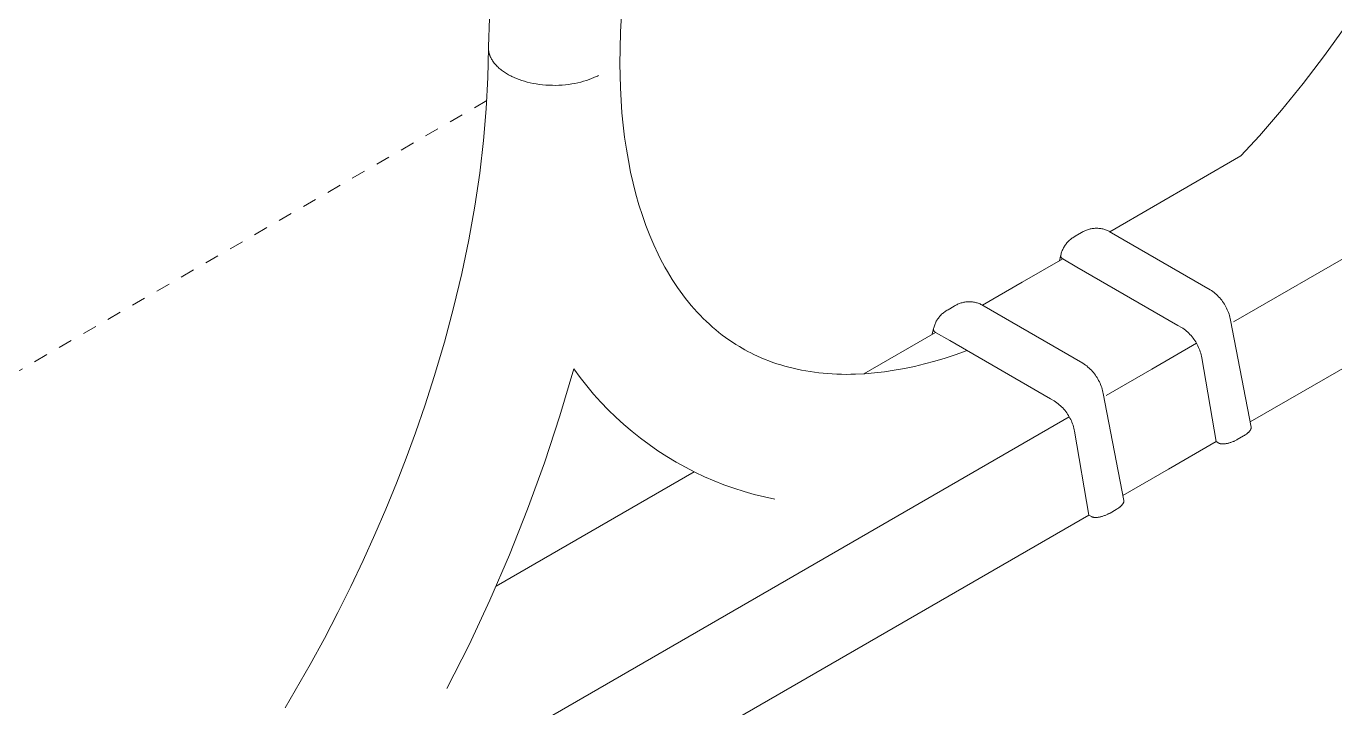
# Model space of a CAD drawing. Header units: inches. Extents: x -4 to 147, y -1 to 99.
# Drawn here: x 128.42 to 137.7, y 27.27 to 32.1 of the extents above; entities that cross this region are included whole.
import ezdxf

# ---------------------------------------------------------------- set-up
doc = ezdxf.new("R2010")
doc.units = ezdxf.units.IN
doc.linetypes.add('HIDDEN', pattern=[1.905, 1.27, -0.635])
doc.layers.add('ZANO_R', color=7, linetype='Continuous', lineweight=0)
doc.layers.add('ZANO_R_przerywana', color=250, linetype='HIDDEN', lineweight=0)

msp = doc.modelspace()

# ---------------------------------------------------------------- linework, layer by layer
at = {"layer": 'ZANO_R'}
for p, q in [((136.97945, 30.0071), (141.9434, 32.87304)), ((137.09792, 29.29855), (142.39305, 32.35569)), ((131.69818, 31.9566), (131.70585, 32.15945)), ((132.64263, 32.1833), (132.6357, 32.06346)), ((137.62424, 31.89403), (137.77147, 32.09921)), ((132.6357, 32.06346), (132.63162, 31.94348)), ((131.69708, 31.84105), (131.69811, 31.95311)), ((131.69812, 31.95306), (131.69816, 31.9566)), ((131.69816, 31.94951), (131.69812, 31.95306)), ((131.69828, 31.94597), (131.69816, 31.94951)), ((131.69849, 31.94243), (131.69828, 31.94597)), ((131.69877, 31.9389), (131.69849, 31.94243)), ((131.69913, 31.93536), (131.69877, 31.9389)), ((131.69958, 31.93183), (131.69913, 31.93536)), ((131.7001, 31.92831), (131.69958, 31.93183)), ((131.7007, 31.92479), (131.7001, 31.92831)), ((131.70139, 31.92128), (131.7007, 31.92479)), ((131.70215, 31.91778), (131.70139, 31.92128)), ((131.70299, 31.91429), (131.70215, 31.91778)), ((131.70391, 31.91081), (131.70299, 31.91429)), ((131.7049, 31.90734), (131.70391, 31.91081)), ((132.63162, 31.94348), (132.63065, 31.83591)), ((131.69435, 31.73826), (131.69708, 31.84105)), ((131.70597, 31.90388), (131.7049, 31.90734)), ((131.70712, 31.90043), (131.70597, 31.90388)), ((131.70835, 31.89699), (131.70712, 31.90043)), ((131.70965, 31.89357), (131.70835, 31.89699)), ((131.71103, 31.89017), (131.70965, 31.89357)), ((131.71248, 31.88678), (131.71103, 31.89017)), ((131.714, 31.88341), (131.71248, 31.88678)), ((131.7156, 31.88005), (131.714, 31.88341)), ((131.71727, 31.87672), (131.7156, 31.88005)), ((131.71901, 31.8734), (131.71727, 31.87672)), ((131.72082, 31.8701), (131.71901, 31.8734)), ((131.72269, 31.86682), (131.72082, 31.8701)), ((131.72464, 31.86356), (131.72269, 31.86682)), ((131.72666, 31.86033), (131.72464, 31.86356)), ((131.72874, 31.85712), (131.72666, 31.86033)), ((131.73088, 31.85393), (131.72874, 31.85712)), ((131.73537, 31.84762), (131.73088, 31.85393)), ((131.74011, 31.84141), (131.73537, 31.84762)), ((131.74508, 31.8353), (131.74011, 31.84141)), ((131.75029, 31.8293), (131.74508, 31.8353)), ((131.75573, 31.82342), (131.75029, 31.8293)), ((131.76137, 31.81765), (131.75573, 31.82342)), ((131.76723, 31.812), (131.76137, 31.81765)), ((132.63065, 31.83591), (132.63148, 31.75415)), ((137.4733, 31.69642), (137.62424, 31.89403)), ((131.68294, 31.51767), (131.69435, 31.73826)), ((131.77327, 31.80647), (131.76723, 31.812)), ((131.7795, 31.80107), (131.77327, 31.80647)), ((131.78591, 31.79579), (131.7795, 31.80107)), ((131.79248, 31.79065), (131.78591, 31.79579)), ((131.79921, 31.78563), (131.79248, 31.79065)), ((131.80608, 31.78075), (131.79921, 31.78563)), ((131.81309, 31.776), (131.80608, 31.78075)), ((131.82022, 31.77138), (131.81309, 31.776)), ((131.82747, 31.7669), (131.82022, 31.77138)), ((131.83483, 31.76256), (131.82747, 31.7669)), ((131.84198, 31.75852), (131.83483, 31.76256)), ((131.84934, 31.75453), (131.84198, 31.75852)), ((131.85692, 31.75061), (131.84934, 31.75453)), ((131.86471, 31.74675), (131.85692, 31.75061)), ((131.88091, 31.73924), (131.86471, 31.74675)), ((131.89793, 31.73205), (131.88091, 31.73924)), ((131.91576, 31.72522), (131.89793, 31.73205)), ((131.93436, 31.71879), (131.91576, 31.72522)), ((132.41168, 31.72438), (132.39298, 31.718)), ((132.42961, 31.73117), (132.41168, 31.72438)), ((132.44673, 31.73831), (132.42961, 31.73117)), ((132.46304, 31.74578), (132.44673, 31.73831)), ((132.47088, 31.74962), (132.46304, 31.74578)), ((132.47851, 31.75353), (132.47088, 31.74962)), ((132.63148, 31.75415), (132.63422, 31.66506)), ((131.9537, 31.71279), (131.93436, 31.71879)), ((131.97373, 31.70726), (131.9537, 31.71279)), ((131.99441, 31.70224), (131.97373, 31.70726)), ((132.01567, 31.69777), (131.99441, 31.70224)), ((132.03747, 31.69386), (132.01567, 31.69777)), ((132.05971, 31.69056), (132.03747, 31.69386)), ((132.08235, 31.68788), (132.05971, 31.69056)), ((132.10528, 31.68583), (132.08235, 31.68788)), ((132.12844, 31.68445), (132.10528, 31.68583)), ((132.15173, 31.68374), (132.12844, 31.68445)), ((132.17507, 31.68369), (132.15173, 31.68374)), ((132.19837, 31.68432), (132.17507, 31.68369)), ((132.22155, 31.68562), (132.19837, 31.68432)), ((132.24452, 31.68758), (132.22155, 31.68562)), ((132.26719, 31.69018), (132.24452, 31.68758)), ((132.28949, 31.69341), (132.26719, 31.69018)), ((132.31135, 31.69724), (132.28949, 31.69341)), ((132.33268, 31.70165), (132.31135, 31.69724)), ((132.35344, 31.7066), (132.33268, 31.70165)), ((132.37356, 31.71206), (132.35344, 31.7066)), ((132.39298, 31.718), (132.37356, 31.71206)), ((132.63422, 31.66506), (132.63886, 31.57605)), ((137.31937, 31.50701), (137.4733, 31.69642)), ((132.63886, 31.57605), (132.64533, 31.48885)), ((131.66378, 31.29187), (131.68294, 31.51767)), ((132.64533, 31.48885), (132.65377, 31.40183)), ((137.16321, 31.32637), (137.31937, 31.50701)), ((132.65377, 31.40183), (132.66402, 31.31698)), ((131.63684, 31.06152), (131.66378, 31.29187)), ((132.66402, 31.31698), (132.67632, 31.2324)), ((137.03204, 31.18298), (137.16321, 31.32637)), ((132.67632, 31.2324), (132.69037, 31.15036)), ((136.10268, 30.64642), (137.03204, 31.18298)), ((132.69037, 31.15036), (132.70654, 31.06872)), ((131.60208, 30.82721), (131.63684, 31.06152)), ((132.70654, 31.06872), (132.72436, 30.98988)), ((132.72436, 30.98988), (132.74437, 30.91158)), ((132.74437, 30.91158), (132.76589, 30.83638)), ((131.55957, 30.58962), (131.60208, 30.82721)), ((132.76589, 30.83638), (132.78965, 30.76186)), ((132.78965, 30.76186), (132.81476, 30.6907)), ((132.81476, 30.6907), (132.84213, 30.62037)), ((132.84213, 30.62037), (132.87068, 30.55356)), ((135.84621, 30.60745), (135.85218, 30.61102)), ((135.85218, 30.61102), (135.85828, 30.61439)), ((135.85828, 30.61439), (135.90228, 30.6398)), ((135.90228, 30.6398), (135.90809, 30.64338)), ((135.90809, 30.64338), (135.91402, 30.64676)), ((135.91402, 30.64676), (135.92006, 30.64993)), ((135.92006, 30.64993), (135.92621, 30.65289)), ((135.92621, 30.65289), (135.93246, 30.65564)), ((135.93246, 30.65564), (135.9388, 30.65816)), ((135.9388, 30.65816), (135.94522, 30.66046)), ((135.94522, 30.66046), (135.95172, 30.66254)), ((135.95172, 30.66254), (135.95829, 30.66439)), ((135.95829, 30.66439), (135.96492, 30.66601)), ((135.96492, 30.66601), (135.9716, 30.6674)), ((135.9716, 30.6674), (135.97833, 30.66856)), ((135.97833, 30.66856), (135.98509, 30.66948)), ((135.98509, 30.66948), (135.99188, 30.67017)), ((135.99188, 30.67017), (135.99869, 30.67062)), ((135.99869, 30.67062), (136.00551, 30.67083)), ((136.00551, 30.67083), (136.01233, 30.67081)), ((136.01233, 30.67081), (136.01915, 30.67054)), ((136.01915, 30.67054), (136.02596, 30.67005)), ((136.02596, 30.67005), (136.03274, 30.66931)), ((136.03274, 30.66931), (136.0395, 30.66834)), ((136.0395, 30.66834), (136.04621, 30.66714)), ((136.04621, 30.66714), (136.05288, 30.6657)), ((136.05288, 30.6657), (136.0595, 30.66403)), ((136.0595, 30.66403), (136.06606, 30.66213)), ((136.06606, 30.66213), (136.07254, 30.66001)), ((136.07254, 30.66001), (136.07895, 30.65766)), ((136.07895, 30.65766), (136.08527, 30.65509)), ((136.08527, 30.65509), (136.0915, 30.6523)), ((136.0915, 30.6523), (136.09763, 30.6493)), ((136.09878, 30.64867), (136.81436, 30.23553)), ((131.50937, 30.3494), (131.55957, 30.58962)), ((132.87068, 30.55356), (132.90148, 30.48775)), ((135.76638, 30.51342), (135.76916, 30.5198)), ((135.76916, 30.5198), (135.77216, 30.52608)), ((135.77216, 30.52608), (135.77538, 30.53226)), ((135.77538, 30.53226), (135.7788, 30.53832)), ((135.7788, 30.53832), (135.78243, 30.54426)), ((135.78243, 30.54426), (135.78627, 30.55008)), ((135.78627, 30.55008), (135.7903, 30.55575)), ((135.7903, 30.55575), (135.79453, 30.56129)), ((135.79453, 30.56129), (135.79894, 30.56667)), ((135.79894, 30.56667), (135.80354, 30.5719)), ((135.80354, 30.5719), (135.80832, 30.57697)), ((135.80832, 30.57697), (135.81326, 30.58187)), ((135.81326, 30.58187), (135.81838, 30.5866)), ((135.81838, 30.5866), (135.82365, 30.59115)), ((135.82365, 30.59115), (135.82907, 30.59551)), ((135.82907, 30.59551), (135.83465, 30.59969)), ((135.83465, 30.59969), (135.84036, 30.60367)), ((135.84036, 30.60367), (135.84621, 30.60745)), ((132.90148, 30.48775), (132.9171, 30.45651)), ((132.9171, 30.45651), (132.93329, 30.42555)), ((132.93329, 30.42555), (132.95003, 30.39489)), ((135.4825, 30.28836), (135.76966, 30.45415)), ((135.74595, 30.44046), (135.75608, 30.48137)), ((135.75536, 30.4763), (135.75535, 30.4755)), ((135.75535, 30.4755), (135.75536, 30.4747)), ((135.7554, 30.4771), (135.75536, 30.4763)), ((135.75536, 30.4747), (135.7554, 30.47389)), ((135.75547, 30.4779), (135.7554, 30.4771)), ((135.7554, 30.47389), (135.75547, 30.4731)), ((135.75557, 30.47869), (135.75547, 30.4779)), ((135.75547, 30.4731), (135.75557, 30.4723)), ((135.75569, 30.47949), (135.75557, 30.47869)), ((135.75557, 30.4723), (135.75569, 30.47151)), ((135.75585, 30.48027), (135.75569, 30.47949)), ((135.75569, 30.47151), (135.75584, 30.47072)), ((135.75584, 30.47072), (135.75602, 30.46994)), ((135.75585, 30.48027), (135.75749, 30.48704)), ((135.75608, 30.48137), (135.75593, 30.4807)), ((135.75602, 30.46994), (135.75623, 30.46916)), ((135.75623, 30.46916), (135.75646, 30.4684)), ((135.75646, 30.4684), (135.75672, 30.46764)), ((135.75672, 30.46764), (135.75701, 30.46689)), ((135.75701, 30.46689), (135.75732, 30.46615)), ((135.75732, 30.46615), (135.75766, 30.46542)), ((135.75749, 30.48704), (135.75937, 30.49374)), ((135.75766, 30.46542), (135.75802, 30.46471)), ((135.75802, 30.46471), (135.75841, 30.46401)), ((135.75841, 30.46401), (135.75882, 30.46332)), ((135.75882, 30.46332), (135.75926, 30.46264)), ((135.75926, 30.46264), (135.75971, 30.46199)), ((135.75937, 30.49374), (135.76148, 30.50038)), ((135.75971, 30.46199), (135.76019, 30.46134)), ((135.76019, 30.46134), (135.7607, 30.46072)), ((135.7607, 30.46072), (135.76122, 30.46011)), ((135.76122, 30.46011), (135.76177, 30.45953)), ((135.76148, 30.50038), (135.76382, 30.50694)), ((135.76177, 30.45953), (135.76233, 30.45896)), ((135.76233, 30.45896), (135.76292, 30.45841)), ((135.76292, 30.45841), (135.76352, 30.45788)), ((135.76352, 30.45788), (135.76414, 30.45737)), ((135.76382, 30.50694), (135.76638, 30.51342)), ((135.76414, 30.45737), (135.76478, 30.45689)), ((135.76478, 30.45689), (135.76543, 30.45642)), ((135.76543, 30.45642), (135.7661, 30.45598)), ((135.7661, 30.45598), (135.76679, 30.45557)), ((135.76679, 30.45557), (135.76749, 30.45518)), ((135.76749, 30.45518), (135.7682, 30.45481)), ((135.7682, 30.45481), (135.76893, 30.45447)), ((135.76893, 30.45447), (135.76966, 30.45415)), ((135.76966, 30.45415), (135.87027, 30.39606)), ((131.45161, 30.10724), (131.50937, 30.3494)), ((132.95003, 30.39489), (132.96731, 30.36453)), ((132.96731, 30.36453), (132.98447, 30.33566)), ((132.98447, 30.33566), (133.00218, 30.30712)), ((135.87027, 30.39606), (136.58585, 29.98292)), ((133.00218, 30.30712), (133.02042, 30.27892)), ((133.02042, 30.27892), (133.0392, 30.25107)), ((133.0392, 30.25107), (133.0578, 30.22463)), ((135.20056, 30.12558), (135.48133, 30.28768)), ((133.0578, 30.22463), (133.07692, 30.19857)), ((133.07692, 30.19857), (133.09656, 30.17289)), ((133.09656, 30.17289), (133.11671, 30.14761)), ((133.11671, 30.14761), (133.13667, 30.1236)), ((135.0628, 30.14517), (135.06948, 30.14656)), ((135.06948, 30.14656), (135.0762, 30.14772)), ((135.0762, 30.14772), (135.08296, 30.14864)), ((135.08296, 30.14864), (135.08975, 30.14933)), ((135.08975, 30.14933), (135.09656, 30.14978)), ((135.09656, 30.14978), (135.10338, 30.14999)), ((135.10338, 30.14999), (135.11021, 30.14996)), ((135.11021, 30.14996), (135.11703, 30.1497)), ((135.11703, 30.1497), (135.12383, 30.1492)), ((135.12383, 30.1492), (135.13062, 30.14847)), ((135.13062, 30.14847), (135.13737, 30.1475)), ((135.13737, 30.1475), (135.14409, 30.14629)), ((135.14409, 30.14629), (135.15076, 30.14486)), ((136.81499, 30.23516), (136.82417, 30.22896)), ((136.82417, 30.22896), (136.83313, 30.22244)), ((136.83313, 30.22244), (136.84187, 30.21563)), ((136.84187, 30.21563), (136.85038, 30.20854)), ((136.85038, 30.20854), (136.85865, 30.20116)), ((136.85865, 30.20116), (136.86666, 30.1935)), ((136.86666, 30.1935), (136.87441, 30.18559)), ((136.87441, 30.18559), (136.88189, 30.17741)), ((136.88189, 30.17741), (136.88909, 30.16899)), ((136.88909, 30.16899), (136.89601, 30.16034)), ((136.89601, 30.16034), (136.90263, 30.15145)), ((136.90263, 30.15145), (136.90896, 30.14235)), ((131.38648, 29.8638), (131.45161, 30.10724)), ((133.13667, 30.1236), (133.15713, 30.1)), ((133.15713, 30.1), (133.17808, 30.07684)), ((133.17808, 30.07684), (133.1995, 30.05413)), ((133.1995, 30.05413), (133.22075, 30.03253)), ((134.90142, 30.05106), (134.90619, 30.05613)), ((134.90619, 30.05613), (134.91114, 30.06103)), ((134.91114, 30.06103), (134.91625, 30.06576)), ((134.91625, 30.06576), (134.92152, 30.0703)), ((134.92152, 30.0703), (134.92695, 30.07467)), ((134.92695, 30.07467), (134.93252, 30.07884)), ((134.93252, 30.07884), (134.93824, 30.08282)), ((134.93824, 30.08282), (134.94408, 30.0866)), ((134.94408, 30.0866), (134.95006, 30.09018)), ((134.95006, 30.09018), (134.95615, 30.09355)), ((134.95615, 30.09355), (135.00016, 30.11896)), ((135.00016, 30.11896), (135.00596, 30.12254)), ((135.00596, 30.12254), (135.01189, 30.12592)), ((135.01189, 30.12592), (135.01794, 30.12909)), ((135.01794, 30.12909), (135.02409, 30.13205)), ((135.02409, 30.13205), (135.03033, 30.13479)), ((135.03033, 30.13479), (135.03667, 30.13732)), ((135.03667, 30.13732), (135.0431, 30.13962)), ((135.0431, 30.13962), (135.0496, 30.1417)), ((135.0496, 30.1417), (135.05617, 30.14355)), ((135.05617, 30.14355), (135.0628, 30.14517)), ((135.15076, 30.14486), (135.15738, 30.14319)), ((135.15738, 30.14319), (135.16393, 30.14129)), ((135.16393, 30.14129), (135.17042, 30.13917)), ((135.17042, 30.13917), (135.17682, 30.13682)), ((135.17682, 30.13682), (135.18315, 30.13425)), ((135.18315, 30.13425), (135.18938, 30.13146)), ((135.18938, 30.13146), (135.1955, 30.12846)), ((135.19666, 30.12783), (135.91223, 29.71469)), ((136.90896, 30.14235), (136.91497, 30.13305)), ((136.91497, 30.13305), (136.92066, 30.12354)), ((136.92066, 30.12354), (136.92604, 30.11385)), ((136.92604, 30.11385), (136.93109, 30.10399)), ((136.93109, 30.10399), (136.9358, 30.09396)), ((136.9358, 30.09396), (136.94017, 30.08378)), ((136.94017, 30.08378), (136.9442, 30.07346)), ((136.9442, 30.07346), (136.94788, 30.06301)), ((136.94788, 30.06301), (136.95121, 30.05244)), ((133.22075, 30.03253), (133.24248, 30.01139)), ((133.24248, 30.01139), (133.26465, 29.99073)), ((133.26465, 29.99073), (133.28726, 29.97056)), ((133.28726, 29.97056), (133.30979, 29.95132)), ((134.84383, 29.91962), (134.85395, 29.96053)), ((134.85372, 29.95943), (134.85537, 29.9662)), ((134.85396, 29.96053), (134.85381, 29.95986)), ((134.85537, 29.9662), (134.85725, 29.9729)), ((134.85725, 29.9729), (134.85936, 29.97954)), ((134.85936, 29.97954), (134.86169, 29.9861)), ((134.86169, 29.9861), (134.86425, 29.99257)), ((134.86425, 29.99257), (134.86703, 29.99896)), ((134.86703, 29.99896), (134.87004, 30.00524)), ((134.87004, 30.00524), (134.87325, 30.01142)), ((134.87325, 30.01142), (134.87668, 30.01748)), ((134.87668, 30.01748), (134.88031, 30.02342)), ((134.88031, 30.02342), (134.88414, 30.02923)), ((134.88414, 30.02923), (134.88818, 30.03491)), ((134.88818, 30.03491), (134.8924, 30.04044)), ((134.8924, 30.04044), (134.89682, 30.04583)), ((134.89682, 30.04583), (134.90142, 30.05106)), ((136.58585, 29.98292), (136.61169, 29.96801)), ((136.61169, 29.96801), (136.62087, 29.9618)), ((136.62087, 29.9618), (136.62983, 29.95529)), ((136.95121, 30.05244), (136.95419, 30.04177)), ((136.95419, 30.04177), (136.9568, 30.031)), ((136.9568, 30.031), (136.95905, 30.02015)), ((136.95908, 30.01998), (137.10489, 29.26234)), ((133.30979, 29.95132), (133.33274, 29.93259)), ((133.33274, 29.93259), (133.3561, 29.91436)), ((133.3561, 29.91436), (133.37986, 29.89666)), ((133.37986, 29.89666), (133.40366, 29.87974)), ((133.40366, 29.87974), (133.42783, 29.86335)), ((134.3587, 29.63953), (134.86754, 29.93331)), ((134.85324, 29.95546), (134.85322, 29.95466)), ((134.85322, 29.95466), (134.85323, 29.95385)), ((134.85323, 29.95385), (134.85328, 29.95305)), ((134.85328, 29.95626), (134.85324, 29.95546)), ((134.85335, 29.95706), (134.85328, 29.95626)), ((134.85328, 29.95305), (134.85335, 29.95225)), ((134.85344, 29.95785), (134.85335, 29.95706)), ((134.85335, 29.95225), (134.85344, 29.95146)), ((134.85357, 29.95864), (134.85344, 29.95785)), ((134.85344, 29.95146), (134.85357, 29.95067)), ((134.85372, 29.95943), (134.85357, 29.95864)), ((134.85357, 29.95067), (134.85372, 29.94988)), ((134.85372, 29.94988), (134.8539, 29.9491)), ((134.8539, 29.9491), (134.85411, 29.94832)), ((134.85411, 29.94832), (134.85434, 29.94756)), ((134.85434, 29.94756), (134.8546, 29.9468)), ((134.8546, 29.9468), (134.85489, 29.94605)), ((134.85489, 29.94605), (134.8552, 29.94531)), ((134.8552, 29.94531), (134.85554, 29.94458)), ((134.85554, 29.94458), (134.8559, 29.94387)), ((134.8559, 29.94387), (134.85628, 29.94316)), ((134.85628, 29.94316), (134.8567, 29.94248)), ((134.8567, 29.94248), (134.85713, 29.9418)), ((134.85713, 29.9418), (134.85759, 29.94114)), ((134.85759, 29.94114), (134.85807, 29.9405)), ((134.85807, 29.9405), (134.85857, 29.93988)), ((134.85857, 29.93988), (134.8591, 29.93927)), ((134.8591, 29.93927), (134.85964, 29.93868)), ((134.85964, 29.93868), (134.86021, 29.93811)), ((134.86021, 29.93811), (134.86079, 29.93757)), ((134.86079, 29.93757), (134.86139, 29.93704)), ((134.86139, 29.93704), (134.86202, 29.93653)), ((134.86202, 29.93653), (134.86265, 29.93605)), ((134.86265, 29.93605), (134.86331, 29.93558)), ((134.86331, 29.93558), (134.86398, 29.93514)), ((134.86398, 29.93514), (134.86466, 29.93473)), ((134.86466, 29.93473), (134.86536, 29.93433)), ((134.86536, 29.93433), (134.86608, 29.93397)), ((134.86608, 29.93397), (134.8668, 29.93362)), ((134.8668, 29.93362), (134.86754, 29.93331)), ((134.86754, 29.93331), (134.96815, 29.87522)), ((134.96815, 29.87522), (135.68373, 29.46208)), ((136.62983, 29.95529), (136.63857, 29.94848)), ((136.63857, 29.94848), (136.64708, 29.94138)), ((136.64708, 29.94138), (136.65534, 29.934)), ((136.65534, 29.934), (136.66336, 29.92634)), ((136.66336, 29.92634), (136.67111, 29.91843)), ((136.67111, 29.91843), (136.67859, 29.91025)), ((136.67859, 29.91025), (136.68579, 29.90183)), ((136.68579, 29.90183), (136.69271, 29.89318)), ((136.69271, 29.89318), (136.69933, 29.88429)), ((136.69933, 29.88429), (136.70565, 29.87519)), ((136.70565, 29.87519), (136.71167, 29.86589)), ((131.31419, 29.61981), (131.38648, 29.8638)), ((133.42783, 29.86335), (133.45237, 29.84751)), ((133.45237, 29.84751), (133.47724, 29.83222)), ((133.47724, 29.83222), (133.51615, 29.80981)), ((133.51615, 29.80981), (133.53707, 29.79848)), ((133.53707, 29.79848), (133.5582, 29.78754)), ((133.5582, 29.78754), (133.57951, 29.77699)), ((133.57951, 29.77699), (133.60596, 29.76456)), ((134.93543, 29.75086), (135.00804, 29.77454)), ((135.00804, 29.77454), (135.09128, 29.80413)), ((136.40085, 29.67305), (136.71751, 29.85587)), ((136.71167, 29.86589), (136.71736, 29.85638)), ((136.71736, 29.85638), (136.72274, 29.84669)), ((136.72274, 29.84669), (136.72778, 29.83683)), ((136.72778, 29.83683), (136.7325, 29.8268)), ((136.7325, 29.8268), (136.73687, 29.81662)), ((136.73687, 29.81662), (136.7409, 29.8063)), ((136.7409, 29.8063), (136.74458, 29.79585)), ((136.74458, 29.79585), (136.74791, 29.78528)), ((136.74791, 29.78528), (136.75089, 29.77461)), ((136.75089, 29.77461), (136.7535, 29.76384)), ((133.60596, 29.76456), (133.63267, 29.75271)), ((133.63267, 29.75271), (133.65964, 29.74146)), ((133.65964, 29.74146), (133.68684, 29.7308)), ((133.68684, 29.7308), (133.71464, 29.72061)), ((133.71464, 29.72061), (133.74267, 29.71101)), ((133.74267, 29.71101), (133.77089, 29.70202)), ((133.77089, 29.70202), (133.79929, 29.69364)), ((133.79929, 29.69364), (133.82847, 29.6857)), ((133.82847, 29.6857), (133.85781, 29.67837)), ((134.64675, 29.67727), (134.71775, 29.69222)), ((134.71775, 29.69222), (134.79024, 29.70964)), ((134.79024, 29.70964), (134.86223, 29.72904)), ((134.86223, 29.72904), (134.93543, 29.75086)), ((135.91287, 29.71432), (135.92204, 29.70811)), ((135.92204, 29.70811), (135.93101, 29.7016)), ((135.93101, 29.7016), (135.93975, 29.69479)), ((135.93975, 29.69479), (135.94826, 29.68769)), ((135.94826, 29.68769), (135.95652, 29.68031)), ((136.7535, 29.76384), (136.75575, 29.75299)), ((136.75575, 29.75299), (136.75575, 29.75299)), ((136.75575, 29.75299), (136.85632, 29.15906)), ((131.2499, 29.42023), (131.31419, 29.61981)), ((132.30302, 29.67531), (132.2042, 29.34056)), ((132.3482, 29.61403), (132.30302, 29.67531)), ((132.39535, 29.55425), (132.3482, 29.61403)), ((133.85781, 29.67837), (133.88731, 29.67164)), ((133.88731, 29.67164), (133.91692, 29.66554)), ((133.91692, 29.66554), (133.94746, 29.65989)), ((133.94746, 29.65989), (133.97811, 29.65484)), ((133.97811, 29.65484), (134.00886, 29.65041)), ((134.00886, 29.65041), (134.03968, 29.64659)), ((134.03968, 29.64659), (134.07152, 29.64328)), ((134.07152, 29.64328), (134.10342, 29.64056)), ((134.10342, 29.64056), (134.13537, 29.63845)), ((134.13537, 29.63845), (134.16734, 29.63694)), ((134.16734, 29.63694), (134.20038, 29.63599)), ((134.20038, 29.63599), (134.23343, 29.63563)), ((134.23343, 29.63563), (134.26648, 29.63586)), ((134.26648, 29.63586), (134.29951, 29.63668)), ((134.29951, 29.63668), (134.36769, 29.64012)), ((134.36769, 29.64012), (134.43572, 29.64585)), ((134.43572, 29.64585), (134.50568, 29.65403)), ((134.50568, 29.65403), (134.57535, 29.66441)), ((134.57535, 29.66441), (134.64675, 29.67727)), ((135.95652, 29.68031), (135.96453, 29.67266)), ((135.96453, 29.67266), (135.97229, 29.66474)), ((135.97229, 29.66474), (135.97977, 29.65657)), ((135.97977, 29.65657), (135.98697, 29.64815)), ((135.98697, 29.64815), (135.99389, 29.63949)), ((135.99389, 29.63949), (136.00051, 29.63061)), ((136.00051, 29.63061), (136.00683, 29.62151)), ((136.00683, 29.62151), (136.01284, 29.6122)), ((136.01284, 29.6122), (136.01854, 29.6027)), ((136.01854, 29.6027), (136.02391, 29.59301)), ((136.02391, 29.59301), (136.02896, 29.58315)), ((136.40085, 29.67305), (136.07733, 29.48626)), ((132.44443, 29.49604), (132.39535, 29.55425)), ((136.02896, 29.58315), (136.03367, 29.57312)), ((136.03367, 29.57312), (136.03805, 29.56294)), ((136.03805, 29.56294), (136.04208, 29.55262)), ((136.04208, 29.55262), (136.04576, 29.54217)), ((136.04576, 29.54217), (136.04909, 29.5316)), ((136.04909, 29.5316), (136.05206, 29.52092)), ((136.05206, 29.52092), (136.05468, 29.51016)), ((136.05468, 29.51016), (136.05693, 29.49931)), ((136.05696, 29.49914), (136.20277, 28.7415)), ((131.18147, 29.22204), (131.2499, 29.42023)), ((132.49538, 29.43947), (132.44443, 29.49604)), ((132.54816, 29.38459), (132.49538, 29.43947)), ((135.68373, 29.46208), (135.70956, 29.44716)), ((135.70956, 29.44716), (135.71874, 29.44096)), ((135.71874, 29.44096), (135.72771, 29.43444)), ((135.72771, 29.43444), (135.73645, 29.42763)), ((135.73645, 29.42763), (135.74495, 29.42054)), ((135.74495, 29.42054), (135.75322, 29.41316)), ((135.75322, 29.41316), (135.76123, 29.4055)), ((135.76123, 29.4055), (135.76898, 29.39758)), ((135.81538, 29.33502), (130.52617, 26.2813)), ((135.81538, 29.33502), (131.17675, 26.65691)), ((132.2042, 29.34056), (132.09532, 29.00895)), ((132.60269, 29.33146), (132.54816, 29.38459)), ((132.65893, 29.28013), (132.60269, 29.33146)), ((135.76898, 29.39758), (135.77647, 29.38941)), ((135.77647, 29.38941), (135.78367, 29.38099)), ((135.78367, 29.38099), (135.79059, 29.37234)), ((135.79059, 29.37234), (135.79721, 29.36345)), ((135.79721, 29.36345), (135.80353, 29.35435)), ((135.80353, 29.35435), (135.80954, 29.34505)), ((135.80954, 29.34505), (135.81524, 29.33554)), ((135.81524, 29.33554), (135.82061, 29.32585)), ((135.82061, 29.32585), (135.82566, 29.31599)), ((135.82566, 29.31599), (135.83037, 29.30596)), ((131.11542, 29.04216), (131.18147, 29.22204)), ((132.71681, 29.23067), (132.65893, 29.28013)), ((132.77628, 29.18313), (132.71681, 29.23067)), ((135.83037, 29.30596), (135.83475, 29.29578)), ((135.83475, 29.29578), (135.83878, 29.28546)), ((135.83878, 29.28546), (135.84246, 29.27501)), ((135.84246, 29.27501), (135.84579, 29.26444)), ((135.84579, 29.26444), (135.84876, 29.25376)), ((135.84876, 29.25376), (135.85137, 29.243)), ((135.85137, 29.243), (135.85362, 29.23215)), ((135.85362, 29.23215), (135.95419, 28.63822)), ((135.85362, 29.23215), (135.85362, 29.23215)), ((137.07842, 29.21822), (137.07589, 29.21615)), ((137.08088, 29.22031), (137.07842, 29.21822)), ((137.08324, 29.22243), (137.08088, 29.22031)), ((137.08552, 29.22457), (137.08324, 29.22243)), ((137.0877, 29.22672), (137.08552, 29.22457)), ((137.08977, 29.22887), (137.0877, 29.22672)), ((137.09173, 29.23103), (137.08977, 29.22887)), ((137.09358, 29.23319), (137.09173, 29.23103)), ((137.0953, 29.23535), (137.09358, 29.23319)), ((137.09612, 29.23642), (137.0953, 29.23535)), ((137.0969, 29.23749), (137.09612, 29.23642)), ((137.09765, 29.23856), (137.0969, 29.23749)), ((137.09836, 29.23962), (137.09765, 29.23856)), ((137.09905, 29.24068), (137.09836, 29.23962)), ((137.09969, 29.24173), (137.09905, 29.24068)), ((137.10031, 29.24278), (137.09969, 29.24173)), ((137.10088, 29.24382), (137.10031, 29.24278)), ((137.10143, 29.24485), (137.10088, 29.24382)), ((137.10193, 29.24587), (137.10143, 29.24485)), ((137.1024, 29.24688), (137.10193, 29.24587)), ((137.10284, 29.24789), (137.1024, 29.24688)), ((137.10324, 29.24888), (137.10284, 29.24789)), ((137.1036, 29.24987), (137.10324, 29.24888)), ((137.10392, 29.25085), (137.1036, 29.24987)), ((137.10421, 29.25181), (137.10392, 29.25085)), ((137.10447, 29.25276), (137.10421, 29.25181)), ((137.10468, 29.2537), (137.10447, 29.25276)), ((137.10478, 29.25417), (137.10468, 29.2537)), ((137.10486, 29.25463), (137.10478, 29.25417)), ((137.10494, 29.25509), (137.10486, 29.25463)), ((137.10489, 29.26234), (137.10496, 29.26194)), ((137.10501, 29.25554), (137.10494, 29.25509)), ((137.10496, 29.26194), (137.10503, 29.26154)), ((137.10507, 29.25599), (137.10501, 29.25554)), ((137.10503, 29.26154), (137.10508, 29.26114)), ((137.10512, 29.25644), (137.10507, 29.25599)), ((137.10508, 29.26114), (137.10513, 29.26073)), ((137.10516, 29.25689), (137.10512, 29.25644)), ((137.10513, 29.26073), (137.10517, 29.26032)), ((137.10519, 29.25733), (137.10516, 29.25689)), ((137.10517, 29.26032), (137.1052, 29.2599)), ((137.10521, 29.25777), (137.10519, 29.25733)), ((137.1052, 29.2599), (137.10522, 29.25948)), ((137.10523, 29.2582), (137.10521, 29.25777)), ((137.10522, 29.25948), (137.10523, 29.25906)), ((137.10523, 29.25906), (137.10523, 29.25863)), ((137.10523, 29.25863), (137.10523, 29.2582)), ((132.83727, 29.13755), (132.77628, 29.18313)), ((132.89971, 29.09398), (132.83727, 29.13755)), ((136.51837, 28.96395), (136.85632, 29.15906)), ((136.87482, 29.14838), (136.85632, 29.15906)), ((136.87531, 29.1481), (136.87482, 29.14838)), ((136.87581, 29.14783), (136.87531, 29.1481)), ((136.87633, 29.14756), (136.87581, 29.14783)), ((136.87687, 29.1473), (136.87633, 29.14756)), ((136.87741, 29.14704), (136.87687, 29.1473)), ((136.87797, 29.14679), (136.87741, 29.14704)), ((136.87913, 29.1463), (136.87797, 29.14679)), ((136.88034, 29.14584), (136.87913, 29.1463)), ((136.8816, 29.1454), (136.88034, 29.14584)), ((136.88292, 29.14499), (136.8816, 29.1454)), ((136.88429, 29.1446), (136.88292, 29.14499)), ((136.88572, 29.14425), (136.88429, 29.1446)), ((136.8872, 29.14392), (136.88572, 29.14425)), ((136.88873, 29.14362), (136.8872, 29.14392)), ((136.89032, 29.14335), (136.88873, 29.14362)), ((136.89196, 29.14311), (136.89032, 29.14335)), ((136.89366, 29.14291), (136.89196, 29.14311)), ((136.8954, 29.14273), (136.89366, 29.14291)), ((136.89719, 29.14259), (136.8954, 29.14273)), ((136.89904, 29.14249), (136.89719, 29.14259)), ((136.90093, 29.14242), (136.89904, 29.14249)), ((136.90287, 29.14238), (136.90093, 29.14242)), ((136.90486, 29.14239), (136.90287, 29.14238)), ((136.90897, 29.1425), (136.90486, 29.14239)), ((136.91324, 29.14276), (136.90897, 29.1425)), ((136.91767, 29.14317), (136.91324, 29.14276)), ((136.92224, 29.14373), (136.91767, 29.14317)), ((136.92692, 29.14444), (136.92224, 29.14373)), ((136.93171, 29.1453), (136.92692, 29.14444)), ((136.93658, 29.1463), (136.93171, 29.1453)), ((136.94152, 29.14744), (136.93658, 29.1463)), ((136.9465, 29.14872), (136.94152, 29.14744)), ((136.9515, 29.15012), (136.9465, 29.14872)), ((136.9565, 29.15165), (136.9515, 29.15012)), ((136.96149, 29.15328), (136.9565, 29.15165)), ((136.96645, 29.15503), (136.96149, 29.15328)), ((136.97135, 29.15686), (136.96645, 29.15503)), ((136.97618, 29.15879), (136.97135, 29.15686)), ((136.98092, 29.16078), (136.97618, 29.15879)), ((136.98556, 29.16285), (136.98092, 29.16078)), ((136.99008, 29.16496), (136.98556, 29.16285)), ((136.99448, 29.16712), (136.99008, 29.16496)), ((136.99875, 29.16932), (136.99448, 29.16712)), ((137.00287, 29.17154), (136.99875, 29.16932)), ((137.00683, 29.17378), (137.00287, 29.17154)), ((137.05084, 29.19919), (137.00683, 29.17378)), ((137.05663, 29.20265), (137.05084, 29.19919)), ((137.06234, 29.2063), (137.05663, 29.20265)), ((137.06791, 29.21012), (137.06234, 29.2063)), ((137.07063, 29.2121), (137.06791, 29.21012)), ((137.07329, 29.2141), (137.07063, 29.2121)), ((137.07589, 29.21615), (137.07329, 29.2141)), ((131.04611, 28.86351), (131.11542, 29.04216)), ((132.96354, 29.05247), (132.89971, 29.09398)), ((133.02869, 29.01307), (132.96354, 29.05247)), ((131.75284, 28.13504), (133.15581, 28.94504)), ((132.09532, 29.00895), (131.97648, 28.68078)), ((133.09443, 28.9767), (133.02869, 29.01307)), ((133.16132, 28.94249), (133.09443, 28.9767)), ((133.2293, 28.9105), (133.16132, 28.94249)), ((136.51837, 28.96395), (136.1958, 28.77771)), ((130.97141, 28.68091), (131.04611, 28.86351)), ((133.2983, 28.88076), (133.2293, 28.9105)), ((133.36823, 28.85329), (133.2983, 28.88076)), ((133.43902, 28.82813), (133.36823, 28.85329)), ((133.5106, 28.8053), (133.43902, 28.82813)), ((133.5829, 28.78483), (133.5106, 28.8053)), ((133.65582, 28.76674), (133.5829, 28.78483)), ((133.7293, 28.75105), (133.65582, 28.76674)), ((130.89341, 28.4997), (130.97141, 28.68091)), ((131.97648, 28.68078), (131.84778, 28.35635)), ((136.14871, 28.67835), (136.10471, 28.65294)), ((136.15451, 28.68181), (136.14871, 28.67835)), ((136.16022, 28.68546), (136.15451, 28.68181)), ((136.16579, 28.68928), (136.16022, 28.68546)), ((136.16851, 28.69125), (136.16579, 28.68928)), ((136.17117, 28.69326), (136.16851, 28.69125)), ((136.17377, 28.6953), (136.17117, 28.69326)), ((136.1763, 28.69738), (136.17377, 28.6953)), ((136.17875, 28.69947), (136.1763, 28.69738)), ((136.18112, 28.70159), (136.17875, 28.69947)), ((136.1834, 28.70372), (136.18112, 28.70159)), ((136.18557, 28.70587), (136.1834, 28.70372)), ((136.18765, 28.70803), (136.18557, 28.70587)), ((136.18961, 28.71019), (136.18765, 28.70803)), ((136.19146, 28.71235), (136.18961, 28.71019)), ((136.19318, 28.71451), (136.19146, 28.71235)), ((136.19399, 28.71558), (136.19318, 28.71451)), ((136.19477, 28.71665), (136.19399, 28.71558)), ((136.19552, 28.71772), (136.19477, 28.71665)), ((136.19624, 28.71878), (136.19552, 28.71772)), ((136.19692, 28.71984), (136.19624, 28.71878)), ((136.19757, 28.72089), (136.19692, 28.71984)), ((136.19818, 28.72194), (136.19757, 28.72089)), ((136.19876, 28.72297), (136.19818, 28.72194)), ((136.1993, 28.724), (136.19876, 28.72297)), ((136.19981, 28.72503), (136.1993, 28.724)), ((136.20028, 28.72604), (136.19981, 28.72503)), ((136.20071, 28.72705), (136.20028, 28.72604)), ((136.20111, 28.72804), (136.20071, 28.72705)), ((136.20147, 28.72903), (136.20111, 28.72804)), ((136.2018, 28.73), (136.20147, 28.72903)), ((136.20209, 28.73097), (136.2018, 28.73)), ((136.20234, 28.73192), (136.20209, 28.73097)), ((136.20256, 28.73286), (136.20234, 28.73192)), ((136.20265, 28.73332), (136.20256, 28.73286)), ((136.20274, 28.73379), (136.20265, 28.73332)), ((136.20282, 28.73424), (136.20274, 28.73379)), ((136.20277, 28.7415), (136.20284, 28.7411)), ((136.20288, 28.7347), (136.20282, 28.73424)), ((136.20284, 28.7411), (136.2029, 28.7407)), ((136.20294, 28.73515), (136.20288, 28.7347)), ((136.2029, 28.7407), (136.20296, 28.7403)), ((136.20299, 28.7356), (136.20294, 28.73515)), ((136.20296, 28.7403), (136.203, 28.73989)), ((136.20303, 28.73605), (136.20299, 28.7356)), ((136.203, 28.73989), (136.20304, 28.73948)), ((136.20306, 28.73649), (136.20303, 28.73605)), ((136.20304, 28.73948), (136.20307, 28.73906)), ((136.20309, 28.73693), (136.20306, 28.73649)), ((136.20307, 28.73906), (136.20309, 28.73864)), ((136.20309, 28.73864), (136.2031, 28.73822)), ((136.2031, 28.73736), (136.20309, 28.73693)), ((136.2031, 28.73822), (136.20311, 28.73779)), ((136.20311, 28.73779), (136.2031, 28.73736)), ((135.95419, 28.63822), (130.6437, 25.5722)), ((135.97269, 28.62754), (135.95419, 28.63822)), ((135.97318, 28.62726), (135.97269, 28.62754)), ((135.97369, 28.62698), (135.97318, 28.62726)), ((135.97421, 28.62672), (135.97369, 28.62698)), ((135.97474, 28.62645), (135.97421, 28.62672)), ((135.97529, 28.6262), (135.97474, 28.62645)), ((135.97584, 28.62595), (135.97529, 28.6262)), ((135.977, 28.62546), (135.97584, 28.62595)), ((135.97821, 28.625), (135.977, 28.62546)), ((135.97948, 28.62456), (135.97821, 28.625)), ((135.9808, 28.62415), (135.97948, 28.62456)), ((135.98217, 28.62376), (135.9808, 28.62415)), ((135.9836, 28.6234), (135.98217, 28.62376)), ((135.98508, 28.62308), (135.9836, 28.6234)), ((135.98661, 28.62278), (135.98508, 28.62308)), ((135.9882, 28.62251), (135.98661, 28.62278)), ((135.98984, 28.62227), (135.9882, 28.62251)), ((135.99153, 28.62206), (135.98984, 28.62227)), ((135.99327, 28.62189), (135.99153, 28.62206)), ((135.99507, 28.62175), (135.99327, 28.62189)), ((135.99691, 28.62165), (135.99507, 28.62175)), ((135.99881, 28.62158), (135.99691, 28.62165)), ((136.00075, 28.62154), (135.99881, 28.62158)), ((136.00274, 28.62154), (136.00075, 28.62154)), ((136.00684, 28.62166), (136.00274, 28.62154)), ((136.01112, 28.62192), (136.00684, 28.62166)), ((136.01555, 28.62233), (136.01112, 28.62192)), ((136.02011, 28.62289), (136.01555, 28.62233)), ((136.0248, 28.6236), (136.02011, 28.62289)), ((136.02959, 28.62445), (136.0248, 28.6236)), ((136.03446, 28.62546), (136.02959, 28.62445)), ((136.03939, 28.6266), (136.03446, 28.62546)), ((136.04437, 28.62787), (136.03939, 28.6266)), ((136.04937, 28.62928), (136.04437, 28.62787)), ((136.05438, 28.6308), (136.04937, 28.62928)), ((136.05937, 28.63244), (136.05438, 28.6308)), ((136.06432, 28.63419), (136.05937, 28.63244)), ((136.06922, 28.63602), (136.06432, 28.63419)), ((136.07405, 28.63794), (136.06922, 28.63602)), ((136.07879, 28.63994), (136.07405, 28.63794)), ((136.08343, 28.642), (136.07879, 28.63994)), ((136.08796, 28.64412), (136.08343, 28.642)), ((136.09236, 28.64628), (136.08796, 28.64412)), ((136.09662, 28.64848), (136.09236, 28.64628)), ((136.10074, 28.6507), (136.09662, 28.64848)), ((136.10471, 28.65294), (136.10074, 28.6507)), ((130.81008, 28.31542), (130.89341, 28.4997)), ((130.7234, 28.13268), (130.81008, 28.31542)), ((131.84778, 28.35635), (131.70935, 28.03595)), ((130.63157, 27.94785), (130.7234, 28.13268)), ((131.70935, 28.03595), (131.5613, 27.71987)), ((130.53638, 27.76473), (130.63157, 27.94785)), ((130.43633, 27.58059), (130.53638, 27.76473)), ((131.5613, 27.71987), (131.40378, 27.40841)), ((130.25888, 27.2725), (130.43633, 27.58059))]:
    msp.add_line(p, q, dxfattribs=at)
at = {"layer": 'ZANO_R_przerywana', "ltscale": 0.05}
msp.add_line((131.68663, 31.57529), (124.8369, 27.6206), dxfattribs=at)

doc.saveas('drawing.dxf')
